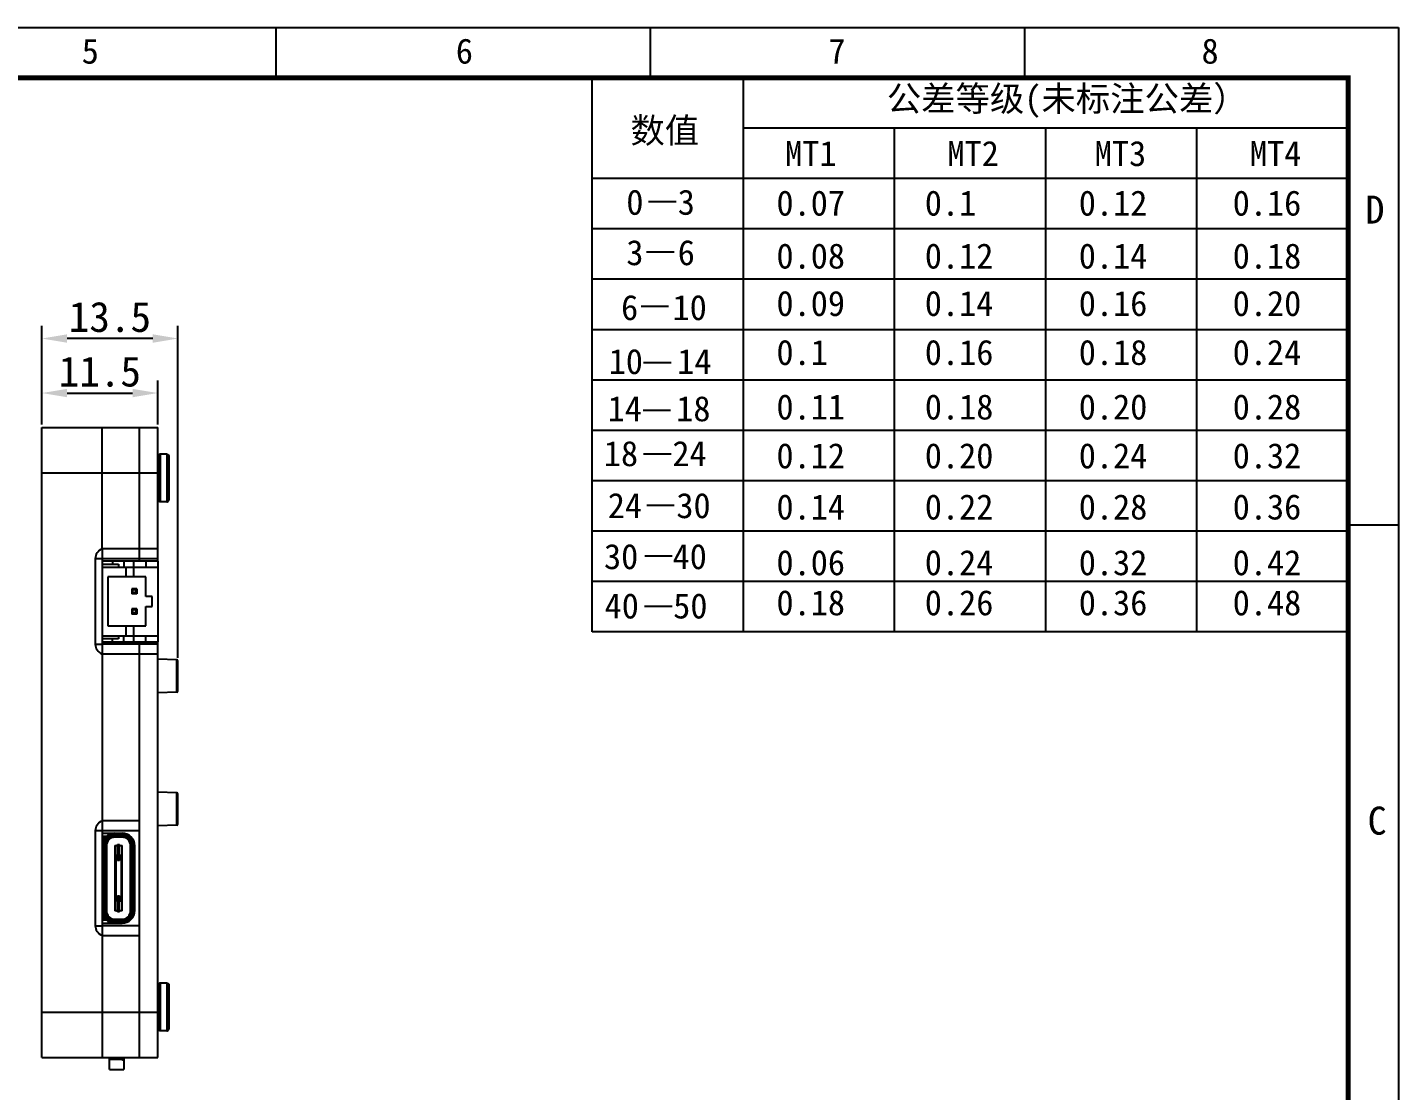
# Model space of a CAD drawing. Header units: millimetres. Extents: x 16822 to 17119, y 29551 to 29761.
# Drawn here: x 16982.9 to 17118.9, y 29655 to 29760.5 of the extents above; entities that cross this region are included whole.
import ezdxf

# ---------------------------------------------------------------- set-up
doc = ezdxf.new("R2010")
doc.units = ezdxf.units.MM
doc.header["$PDMODE"] = 2
doc.layers.add('title bar', color=7, linetype='Continuous')
doc.styles.get("Standard").update_dxf_attribs({"font": ''})
doc.styles.add('宝明', font='')
doc.styles.get('Standard').set_extended_font_data('SimSun')
doc.styles.get('宝明').set_extended_font_data('SimHei')
doc.dimstyles.new('ISO-25', dxfattribs={"dimtxt": 3, "dimasz": 2.5, "dimexe": 1.25, "dimexo": 0.3, "dimtad": 1, "dimdsep": 46, "dimtxsty": 'Standard', "dimcen": 2.5, "dimclrd": 5, "dimclre": 5, "dimadec": 0, "dimazin": 0, "dimtfac": 1, "dimtmove": 0, "dimatfit": 3, "dimfxl": 1, "dimarcsym": 0})

# ---------------------------------------------------------------- blocks, each defined once
blk = doc.blocks.new('*D17')
at = {"color": 5, "lineweight": -2, "transparency": 16777216}
for p, q in [((16984.32, 29721.1), (16984.32, 29725.48)), ((16995.82, 29721.1), (16995.82, 29725.48)), ((16986.82, 29724.23), (16993.32, 29724.23))]:
    blk.add_line(p, q, dxfattribs=at)
at = {"color": 5, "transparency": 16777216}
for points in [[(16986.82, 29724.64), (16986.82, 29723.81), (16984.32, 29724.23)], [(16993.32, 29724.64), (16993.32, 29723.81), (16995.82, 29724.23)]]:
    blk.add_solid(points, dxfattribs=at)
at = {"layer": 'Defpoints', "color": 0, "transparency": 16777216}
for p in [(16995.82, 29724.23), (16984.32, 29720.8), (16995.82, 29720.8)]:
    blk.add_point(p, dxfattribs=at)
at = {"color": 0, "transparency": 16777216, "insert": (16990.07, 29726.35), "char_height": 3, "attachment_point": 5}
blk.add_mtext('11.5', dxfattribs=at)
blk = doc.blocks.new('*D18')
at = {"color": 5, "lineweight": -2, "transparency": 16777216}
for p, q in [((16984.32, 29721.1), (16984.32, 29730.89)), ((16997.82, 29697.95), (16997.82, 29730.89)), ((16995.32, 29729.64), (16986.82, 29729.64))]:
    blk.add_line(p, q, dxfattribs=at)
at = {"color": 5, "transparency": 16777216}
for points in [[(16986.82, 29730.06), (16986.82, 29729.22), (16984.32, 29729.64)], [(16995.32, 29730.06), (16995.32, 29729.22), (16997.82, 29729.64)]]:
    blk.add_solid(points, dxfattribs=at)
at = {"layer": 'Defpoints', "color": 0, "transparency": 16777216}
for p in [(16984.32, 29729.64), (16984.32, 29720.8), (16997.82, 29697.65)]:
    blk.add_point(p, dxfattribs=at)
at = {"color": 0, "transparency": 16777216, "insert": (16991.07, 29731.77), "char_height": 3, "attachment_point": 5}
blk.add_mtext('13.5', dxfattribs=at)

msp = doc.modelspace()

# ---------------------------------------------------------------- linework, layer by layer
for p, q in [((17038.908, 29700.518), (17038.908, 29755.518)), ((17053.908, 29700.518), (17053.908, 29755.518)), ((17113.908, 29750.518), (17053.908, 29750.518)), ((17068.908, 29700.518), (17068.908, 29750.518)), ((17083.908, 29700.518), (17083.908, 29750.518)), ((17098.908, 29700.518), (17098.908, 29750.518)), ((17113.908, 29745.518), (17038.908, 29745.518)), ((17044.51, 29743.237), (17047.237, 29743.237)), ((17113.908, 29740.518), (17038.908, 29740.518)), ((17044.313, 29738.233), (17047.04, 29738.233)), ((17113.908, 29735.518), (17038.908, 29735.518)), ((17043.77, 29732.841), (17046.498, 29732.841)), ((17113.908, 29730.518), (17038.908, 29730.518)), ((17044.016, 29727.264), (17046.744, 29727.264)), ((17113.908, 29725.518), (17038.908, 29725.518)), ((17043.969, 29722.528), (17046.696, 29722.528)), ((17113.908, 29720.518), (17038.908, 29720.518)), ((17044.016, 29718.186), (17046.744, 29718.186)), ((17113.908, 29715.518), (17038.908, 29715.518)), ((17044.328, 29713.098), (17047.055, 29713.098)), ((17113.908, 29710.518), (17038.908, 29710.518)), ((17044.131, 29708.077), (17046.858, 29708.077)), ((17113.908, 29705.518), (17038.908, 29705.518)), ((17044.112, 29703.07), (17046.84, 29703.07)), ((17113.908, 29700.518), (17038.908, 29700.518))]:
    msp.add_line(p, q)
at = {"color": 7, "linetype": 'Continuous'}
for p, q in [((16984.316, 29658.296), (16984.316, 29720.796)), ((16984.316, 29720.796), (16995.816, 29720.796)), ((16990.316, 29708.796), (16990.316, 29720.796)), ((16994.016, 29707.546), (16994.016, 29720.796)), ((16995.816, 29707.546), (16995.816, 29720.796)), ((16996.701, 29718.164), (16996.092, 29718.164)), ((16995.89, 29717.046), (16995.816, 29717.046)), ((16995.89, 29713.589), (16995.89, 29718.004)), ((16996.904, 29718.004), (16996.904, 29713.589)), ((16995.89, 29714.546), (16995.816, 29714.546)), ((16996.701, 29713.428), (16996.092, 29713.428)), ((16990.316, 29708.796), (16995.816, 29708.796)), ((16989.616, 29707.796), (16989.616, 29699.296)), ((16990.316, 29707.796), (16995.816, 29707.796)), ((16995.846, 29707.546), (16990.316, 29707.546)), ((16990.316, 29707.246), (16991.916, 29707.246)), ((16991.316, 29707.546), (16991.316, 29707.246)), ((16991.916, 29707.246), (16991.916, 29706.946)), ((16992.446, 29707.546), (16992.446, 29706.946)), ((16993.446, 29705.976), (16993.446, 29707.546)), ((16994.646, 29707.546), (16994.646, 29706.946)), ((16995.846, 29699.546), (16995.846, 29707.546)), ((16990.316, 29706.946), (16995.846, 29706.946)), ((16990.866, 29705.976), (16990.866, 29701.116)), ((16994.646, 29705.976), (16990.866, 29705.976)), ((16992.646, 29706.946), (16992.646, 29705.976)), ((16994.646, 29704.046), (16994.646, 29705.976)), ((16993.256, 29704.796), (16993.256, 29704.296)), ((16993.756, 29704.796), (16993.256, 29704.796)), ((16993.356, 29704.696), (16993.256, 29704.796)), ((16993.356, 29704.396), (16993.356, 29704.696)), ((16993.656, 29704.696), (16993.356, 29704.696)), ((16993.756, 29704.796), (16993.656, 29704.696)), ((16993.656, 29704.396), (16993.656, 29704.696)), ((16993.756, 29704.796), (16993.756, 29704.296)), ((16993.256, 29704.296), (16993.356, 29704.396)), ((16993.756, 29704.296), (16993.256, 29704.296)), ((16993.656, 29704.396), (16993.356, 29704.396)), ((16993.756, 29704.296), (16993.656, 29704.396)), ((16995.246, 29704.046), (16994.646, 29704.046)), ((16995.246, 29703.046), (16995.246, 29704.046)), ((16993.256, 29702.796), (16993.256, 29702.296)), ((16993.756, 29702.796), (16993.256, 29702.796)), ((16993.356, 29702.696), (16993.256, 29702.796)), ((16993.256, 29702.296), (16993.356, 29702.396)), ((16993.756, 29702.296), (16993.256, 29702.296)), ((16993.356, 29702.396), (16993.356, 29702.696)), ((16993.656, 29702.696), (16993.356, 29702.696)), ((16993.656, 29702.396), (16993.356, 29702.396)), ((16993.756, 29702.796), (16993.656, 29702.696)), ((16993.656, 29702.396), (16993.656, 29702.696)), ((16993.756, 29702.296), (16993.656, 29702.396)), ((16993.756, 29702.796), (16993.756, 29702.296)), ((16994.646, 29703.046), (16995.246, 29703.046)), ((16994.646, 29701.116), (16994.646, 29703.046)), ((16990.866, 29701.116), (16994.646, 29701.116)), ((16992.646, 29701.116), (16992.646, 29700.146)), ((16993.446, 29699.546), (16993.446, 29701.116)), ((16990.316, 29700.146), (16995.846, 29700.146)), ((16991.916, 29699.846), (16990.316, 29699.846)), ((16990.316, 29699.546), (16995.846, 29699.546)), ((16995.816, 29699.296), (16990.316, 29699.296)), ((16991.316, 29699.546), (16991.316, 29699.846)), ((16991.916, 29700.146), (16991.916, 29699.846)), ((16992.446, 29699.546), (16992.446, 29700.146)), ((16994.016, 29658.296), (16994.016, 29699.546)), ((16994.646, 29699.546), (16994.646, 29700.146)), ((16995.816, 29658.296), (16995.816, 29699.546)), ((16995.816, 29698.296), (16990.316, 29698.296)), ((16997.719, 29697.753), (16995.816, 29697.82)), ((16997.816, 29694.64), (16997.816, 29697.653)), ((16997.719, 29694.54), (16995.816, 29694.473)), ((16997.719, 29684.553), (16995.816, 29684.62)), ((16997.816, 29681.44), (16997.816, 29684.453)), ((16990.316, 29681.796), (16994.016, 29681.796)), ((16997.719, 29681.34), (16995.816, 29681.273)), ((16989.616, 29680.796), (16989.616, 29671.356)), ((16990.316, 29680.796), (16994.016, 29680.796)), ((16990.316, 29680.546), (16992.276, 29680.546)), ((16990.316, 29680.246), (16990.754, 29680.246)), ((16992.276, 29680.396), (16991.566, 29680.396)), ((16991.566, 29680.246), (16992.276, 29680.246)), ((16990.466, 29679.296), (16990.466, 29672.856)), ((16990.616, 29679.296), (16990.616, 29672.856)), ((16991.571, 29679.326), (16991.821, 29679.326)), ((16991.571, 29679.326), (16991.571, 29672.826)), ((16991.821, 29679.426), (16992.021, 29679.426)), ((16991.821, 29677.826), (16991.821, 29679.426)), ((16992.021, 29677.826), (16992.021, 29679.426)), ((16992.021, 29679.326), (16992.271, 29679.326)), ((16992.271, 29672.826), (16992.271, 29679.326)), ((16993.226, 29679.296), (16993.226, 29672.856)), ((16993.376, 29672.856), (16993.376, 29679.296)), ((16993.526, 29672.856), (16993.526, 29679.296)), ((16991.546, 29678.226), (16991.571, 29678.226)), ((16991.546, 29678.226), (16991.546, 29677.926)), ((16991.571, 29677.926), (16991.546, 29677.926)), ((16991.546, 29677.726), (16991.571, 29677.726)), ((16991.546, 29677.726), (16991.546, 29677.426)), ((16991.571, 29677.426), (16991.546, 29677.426)), ((16991.571, 29678.426), (16991.671, 29678.326)), ((16991.821, 29678.326), (16991.671, 29678.326)), ((16991.671, 29678.326), (16991.671, 29673.826)), ((16991.821, 29678.368), (16992.021, 29678.368)), ((16992.021, 29677.826), (16991.821, 29677.826)), ((16992.171, 29678.326), (16992.021, 29678.326)), ((16992.171, 29678.326), (16992.271, 29678.426)), ((16992.171, 29678.326), (16992.171, 29673.826)), ((16992.271, 29678.226), (16992.296, 29678.226)), ((16992.296, 29677.926), (16992.271, 29677.926)), ((16992.271, 29677.726), (16992.296, 29677.726)), ((16992.296, 29677.426), (16992.271, 29677.426)), ((16992.296, 29677.926), (16992.296, 29678.226)), ((16992.296, 29677.426), (16992.296, 29677.726)), ((16991.546, 29677.226), (16991.571, 29677.226)), ((16991.546, 29677.226), (16991.546, 29676.926)), ((16991.571, 29676.926), (16991.546, 29676.926)), ((16991.546, 29676.726), (16991.571, 29676.726)), ((16991.546, 29676.726), (16991.546, 29676.426)), ((16991.571, 29676.426), (16991.546, 29676.426)), ((16991.546, 29676.226), (16991.571, 29676.226)), ((16991.546, 29676.226), (16991.546, 29675.926)), ((16991.571, 29675.926), (16991.546, 29675.926)), ((16992.271, 29677.226), (16992.296, 29677.226)), ((16992.296, 29676.926), (16992.271, 29676.926)), ((16992.271, 29676.726), (16992.296, 29676.726)), ((16992.296, 29676.426), (16992.271, 29676.426)), ((16992.271, 29676.226), (16992.296, 29676.226)), ((16992.296, 29675.926), (16992.271, 29675.926)), ((16992.296, 29676.926), (16992.296, 29677.226)), ((16992.296, 29676.426), (16992.296, 29676.726)), ((16992.296, 29675.926), (16992.296, 29676.226)), ((16991.546, 29675.726), (16991.571, 29675.726)), ((16991.546, 29675.726), (16991.546, 29675.426)), ((16991.571, 29675.426), (16991.546, 29675.426)), ((16991.546, 29675.226), (16991.571, 29675.226)), ((16991.546, 29675.226), (16991.546, 29674.926)), ((16991.571, 29674.926), (16991.546, 29674.926)), ((16991.546, 29674.726), (16991.571, 29674.726)), ((16991.546, 29674.726), (16991.546, 29674.426)), ((16992.271, 29675.726), (16992.296, 29675.726)), ((16992.296, 29675.426), (16992.271, 29675.426)), ((16992.271, 29675.226), (16992.296, 29675.226)), ((16992.296, 29674.926), (16992.271, 29674.926)), ((16992.271, 29674.726), (16992.296, 29674.726)), ((16992.296, 29675.426), (16992.296, 29675.726)), ((16992.296, 29674.926), (16992.296, 29675.226)), ((16992.296, 29674.426), (16992.296, 29674.726)), ((16991.571, 29674.426), (16991.546, 29674.426)), ((16991.546, 29674.226), (16991.571, 29674.226)), ((16991.546, 29674.226), (16991.546, 29673.926)), ((16991.571, 29673.926), (16991.546, 29673.926)), ((16991.571, 29673.726), (16991.671, 29673.826)), ((16991.821, 29673.826), (16991.671, 29673.826)), ((16991.821, 29674.326), (16992.021, 29674.326)), ((16991.821, 29672.726), (16991.821, 29674.326)), ((16992.021, 29673.785), (16991.821, 29673.785)), ((16992.021, 29672.726), (16992.021, 29674.326)), ((16992.021, 29673.826), (16992.171, 29673.826)), ((16992.271, 29673.726), (16992.171, 29673.826)), ((16992.296, 29674.426), (16992.271, 29674.426)), ((16992.271, 29674.226), (16992.296, 29674.226)), ((16992.296, 29673.926), (16992.271, 29673.926)), ((16992.296, 29673.926), (16992.296, 29674.226)), ((16990.754, 29671.906), (16990.316, 29671.906)), ((16992.276, 29671.906), (16991.566, 29671.906)), ((16991.821, 29672.826), (16991.571, 29672.826)), ((16992.021, 29672.726), (16991.821, 29672.726)), ((16992.271, 29672.826), (16992.021, 29672.826)), ((16990.316, 29671.606), (16992.276, 29671.606)), ((16994.016, 29671.356), (16990.316, 29671.356)), ((16991.566, 29671.756), (16992.276, 29671.756)), ((16994.016, 29670.356), (16990.316, 29670.356)), ((16990.316, 29670.356), (16990.316, 29658.296)), ((16995.89, 29661.089), (16995.89, 29665.504)), ((16996.701, 29665.664), (16996.092, 29665.664)), ((16996.904, 29665.504), (16996.904, 29661.089)), ((16995.89, 29664.546), (16995.816, 29664.546)), ((16995.89, 29662.046), (16995.816, 29662.046)), ((16996.701, 29660.928), (16996.092, 29660.928)), ((16984.316, 29658.296), (16995.816, 29658.296)), ((16991.016, 29657.096), (16991.016, 29658.296)), ((16991.966, 29658.296), (16992.269, 29658.079)), ((16992.466, 29658.296), (16992.466, 29657.096)), ((16991.016, 29657.096), (16992.466, 29657.096)), ((16992.317, 29658.044), (16992.269, 29658.079))]:
    msp.add_line(p, q, dxfattribs=at)
at = {"color": 9, "linetype": 'Continuous'}
for p, q in [((16996.092, 29713.428), (16996.092, 29718.164)), ((16996.701, 29718.164), (16996.701, 29713.428)), ((16984.316, 29716.296), (16995.816, 29716.296)), ((16995.89, 29715.796), (16996.092, 29715.796)), ((16996.904, 29715.796), (16996.701, 29715.796)), ((16989.616, 29707.796), (16990.316, 29707.796)), ((16989.616, 29699.296), (16990.316, 29699.296)), ((16997.719, 29694.54), (16997.719, 29697.753)), ((16997.719, 29681.34), (16997.719, 29684.553)), ((16989.616, 29680.796), (16990.316, 29680.796)), ((16990.65, 29680.146), (16990.316, 29680.146)), ((16990.416, 29680.246), (16990.416, 29679.786)), ((16991.566, 29680.396), (16991.566, 29680.146)), ((16992.276, 29680.146), (16991.566, 29680.146)), ((16992.276, 29680.146), (16992.276, 29680.396)), ((16990.716, 29679.296), (16990.466, 29679.296)), ((16990.716, 29679.296), (16990.716, 29672.856)), ((16993.376, 29679.296), (16993.126, 29679.296)), ((16993.126, 29672.856), (16993.126, 29679.296)), ((16990.316, 29672.006), (16990.65, 29672.006)), ((16990.416, 29672.367), (16990.416, 29671.906)), ((16990.466, 29672.856), (16990.716, 29672.856)), ((16991.566, 29672.006), (16992.276, 29672.006)), ((16991.566, 29672.006), (16991.566, 29671.756)), ((16992.276, 29671.756), (16992.276, 29672.006)), ((16993.126, 29672.856), (16993.376, 29672.856)), ((16989.616, 29671.356), (16990.316, 29671.356)), ((16996.092, 29660.928), (16996.092, 29665.664)), ((16996.701, 29665.664), (16996.701, 29660.928)), ((16984.316, 29662.796), (16995.816, 29662.796)), ((16995.89, 29663.296), (16996.092, 29663.296)), ((16996.904, 29663.296), (16996.701, 29663.296)), ((16992.245, 29658.096), (16991.016, 29658.096))]:
    msp.add_line(p, q, dxfattribs=at)
at = {"color": 0, "linetype": 'Continuous'}
msp.add_line((16990.316, 29708.796), (16990.316, 29670.356), dxfattribs=at)
at = {"color": 7, "linetype": 'Continuous'}
for points in [[(16996.092, 29718.164), (16996.076, 29718.164), (16996.06, 29718.162), (16996.043, 29718.16), (16996.026, 29718.156), (16996.009, 29718.15), (16995.993, 29718.144), (16995.978, 29718.136), (16995.963, 29718.127), (16995.949, 29718.117), (16995.936, 29718.106), (16995.925, 29718.095), (16995.915, 29718.082), (16995.907, 29718.069), (16995.901, 29718.056), (16995.896, 29718.043), (16995.892, 29718.03), (16995.89, 29718.017), (16995.89, 29718.004)], [(16996.701, 29718.164), (16996.717, 29718.164), (16996.734, 29718.162), (16996.751, 29718.16), (16996.767, 29718.156), (16996.784, 29718.15), (16996.8, 29718.144), (16996.816, 29718.136), (16996.831, 29718.127), (16996.844, 29718.117), (16996.857, 29718.106), (16996.868, 29718.095), (16996.878, 29718.082), (16996.886, 29718.069), (16996.893, 29718.056), (16996.898, 29718.043), (16996.901, 29718.03), (16996.903, 29718.017), (16996.904, 29718.004)], [(16996.092, 29713.428), (16996.076, 29713.429), (16996.06, 29713.43), (16996.043, 29713.433), (16996.026, 29713.437), (16996.009, 29713.442), (16995.993, 29713.449), (16995.978, 29713.456), (16995.963, 29713.465), (16995.949, 29713.475), (16995.936, 29713.486), (16995.925, 29713.498), (16995.915, 29713.51), (16995.907, 29713.523), (16995.901, 29713.536), (16995.896, 29713.55), (16995.892, 29713.563), (16995.89, 29713.576), (16995.89, 29713.589)], [(16996.701, 29713.428), (16996.717, 29713.429), (16996.734, 29713.43), (16996.751, 29713.433), (16996.767, 29713.437), (16996.784, 29713.442), (16996.8, 29713.449), (16996.816, 29713.456), (16996.831, 29713.465), (16996.844, 29713.475), (16996.857, 29713.486), (16996.868, 29713.498), (16996.878, 29713.51), (16996.886, 29713.523), (16996.893, 29713.536), (16996.898, 29713.55), (16996.901, 29713.563), (16996.903, 29713.576), (16996.904, 29713.589)], [(16996.092, 29665.664), (16996.076, 29665.664), (16996.06, 29665.662), (16996.043, 29665.66), (16996.026, 29665.656), (16996.009, 29665.65), (16995.993, 29665.644), (16995.978, 29665.636), (16995.963, 29665.627), (16995.949, 29665.617), (16995.936, 29665.606), (16995.925, 29665.595), (16995.915, 29665.582), (16995.907, 29665.569), (16995.901, 29665.556), (16995.896, 29665.543), (16995.892, 29665.53), (16995.89, 29665.517), (16995.89, 29665.504)], [(16996.701, 29665.664), (16996.717, 29665.664), (16996.734, 29665.662), (16996.751, 29665.66), (16996.767, 29665.656), (16996.784, 29665.65), (16996.8, 29665.644), (16996.816, 29665.636), (16996.831, 29665.627), (16996.844, 29665.617), (16996.857, 29665.606), (16996.868, 29665.595), (16996.878, 29665.582), (16996.886, 29665.569), (16996.893, 29665.556), (16996.898, 29665.543), (16996.901, 29665.53), (16996.903, 29665.517), (16996.904, 29665.504)], [(16996.092, 29660.928), (16996.076, 29660.929), (16996.06, 29660.93), (16996.043, 29660.933), (16996.026, 29660.937), (16996.009, 29660.942), (16995.993, 29660.949), (16995.978, 29660.956), (16995.963, 29660.965), (16995.949, 29660.975), (16995.936, 29660.986), (16995.925, 29660.998), (16995.915, 29661.01), (16995.907, 29661.023), (16995.901, 29661.036), (16995.896, 29661.05), (16995.892, 29661.063), (16995.89, 29661.076), (16995.89, 29661.089)], [(16996.701, 29660.928), (16996.717, 29660.929), (16996.734, 29660.93), (16996.751, 29660.933), (16996.767, 29660.937), (16996.784, 29660.942), (16996.8, 29660.949), (16996.816, 29660.956), (16996.831, 29660.965), (16996.844, 29660.975), (16996.857, 29660.986), (16996.868, 29660.998), (16996.878, 29661.01), (16996.886, 29661.023), (16996.893, 29661.036), (16996.898, 29661.05), (16996.901, 29661.063), (16996.903, 29661.076), (16996.904, 29661.089)], [(16992.416, 29657.975), (16992.367, 29658.01), (16992.342, 29658.027), (16992.317, 29658.044)], [(16992.466, 29657.94), (16992.441, 29657.958), (16992.416, 29657.975)]]:
    msp.add_lwpolyline(points, dxfattribs=at)
for centre, radius, start, end in [((16997.716, 29697.653), 0.1, 0, 88), ((16997.716, 29694.64), 0.1, 272, 0), ((16997.716, 29684.453), 0.1, 0, 88), ((16997.716, 29681.44), 0.1, 272, 0), ((16991.566, 29679.296), 1.25, 90, 180), ((16990.416, 29680.146), 0.1, 90, 180), ((16991.566, 29679.296), 1.1, 90, 180), ((16991.566, 29679.296), 0.95, 90, 180), ((16992.276, 29679.296), 1.25, 0, 90), ((16992.276, 29679.296), 1.1, 0, 90), ((16992.276, 29679.296), 0.95, 0, 90), ((16991.566, 29672.856), 1.25, 180, 270), ((16990.416, 29672.006), 0.1, 180, 270), ((16991.566, 29672.856), 1.1, 180, 270), ((16991.566, 29672.856), 0.95, 180, 270), ((16992.276, 29672.856), 1.25, 270, 0), ((16992.276, 29672.856), 1.1, 270, 0), ((16992.276, 29672.856), 0.95, 270, 0)]:
    msp.add_arc(centre, radius, start, end, dxfattribs=at)
at = {"color": 9, "linetype": 'Continuous'}
for centre, start, end in [((16991.566, 29679.296), 90, 180), ((16992.276, 29679.296), 0, 90), ((16991.566, 29672.856), 180, 270), ((16992.276, 29672.856), 270, 0)]:
    msp.add_arc(centre, 0.85, start, end, dxfattribs=at)
at = {"color": 7, "linetype": 'Continuous'}
for centre, start_param, end_param in [((16991.394, 29707.796), 2.222354, 3.1415927), ((16991.394, 29699.296), -3.1415927, -2.222354), ((16991.394, 29680.796), 2.222354, 3.1415927), ((16991.394, 29671.356), -3.1415927, -2.222354)]:
    msp.add_ellipse(centre, major_axis=(1.779, 0), ratio=0.7071068, start_param=start_param, end_param=end_param, dxfattribs=at)
at = {"layer": 'title bar', "color": 0}
for p, q in [((16821.91, 29760.518), (17118.908, 29760.518)), ((17007.534, 29760.518), (17007.534, 29755.518)), ((17044.658, 29760.518), (17044.658, 29755.518)), ((17081.783, 29760.518), (17081.783, 29755.518)), ((17118.908, 29760.518), (17118.908, 29550.52)), ((16826.91, 29755.518), (17113.908, 29755.518)), ((17113.908, 29755.518), (17113.908, 29555.52)), ((17113.969, 29711.143), (17118.908, 29711.143))]:
    msp.add_line(p, q, dxfattribs=at)
at = {"layer": 'title bar', "color": 0, "const_width": 0.5}
msp.add_lwpolyline([(16826.91, 29555.52), (17113.908, 29555.52), (17113.908, 29755.518), (16826.91, 29755.518)], dxfattribs=at)

# ---------------------------------------------------------------- texts
at = {"char_height": 2.5, "attachment_point": 1}
for s, insert, width in [('公差等级(未标注公差）', (17068.138, 29754.703), 37.59192), ('数值', (17042.709, 29751.541), 14.3973), ('MT1', (17058.052, 29749.256), 15), ('MT2', (17074.153, 29749.256), 15), ('MT3', (17088.767, 29749.256), 15), ('MT4', (17104.158, 29749.256), 15), ('0  3', (17042.298, 29744.422), 9.59553), ('3  6', (17042.298, 29739.419), 9.59553), ('6  10', (17041.779, 29733.968), 14.8531), ('10  14', (17040.55, 29728.61), 17.36704), ('14  18', (17040.447, 29723.927), 15.61442), ('18  24', (17040.067, 29719.473), 15.61442), ('24  30', (17040.461, 29714.312), 15.61442), ('30  40', (17040.083, 29709.252), 15.61442), ('40  50', (17040.144, 29704.354), 15.61442)]:
    msp.add_mtext(s, dxfattribs=dict(at, insert=insert, width=width))
for s, insert in [('0.07', (17057.192, 29744.337)), ('0.1', (17071.912, 29744.337)), ('0.12', (17087.183, 29744.337)), ('0.16', (17102.454, 29744.337)), ('0.08', (17057.192, 29739.083)), ('0.12', (17071.912, 29739.083)), ('0.14', (17087.183, 29739.083)), ('0.18', (17102.454, 29739.083)), ('0.09', (17057.192, 29734.377)), ('0.14', (17071.912, 29734.377)), ('0.16', (17087.183, 29734.377)), ('0.20', (17102.454, 29734.377)), ('0.1', (17057.192, 29729.515)), ('0.16', (17071.912, 29729.515)), ('0.18', (17087.183, 29729.515)), ('0.24', (17102.454, 29729.515)), ('0.11', (17057.192, 29724.103)), ('0.18', (17071.912, 29724.103)), ('0.20', (17087.183, 29724.103)), ('0.28', (17102.454, 29724.103)), ('0.12', (17057.192, 29719.257)), ('0.20', (17071.912, 29719.257)), ('0.24', (17087.183, 29719.257)), ('0.32', (17102.454, 29719.257)), ('0.14', (17057.192, 29714.177)), ('0.22', (17071.912, 29714.177)), ('0.28', (17087.183, 29714.177)), ('0.36', (17102.454, 29714.177)), ('0.06', (17057.192, 29708.648)), ('0.24', (17071.912, 29708.648)), ('0.32', (17087.183, 29708.648)), ('0.42', (17102.454, 29708.648)), ('0.18', (17057.192, 29704.668)), ('0.26', (17071.912, 29704.668)), ('0.36', (17087.183, 29704.668)), ('0.48', (17102.454, 29704.668))]:
    msp.add_mtext(s, dxfattribs=dict(at, insert=insert))
at = {"layer": 'title bar', "color": 0, "style": '宝明'}
for s, height, p in [('5', 2.5, (16988.273, 29756.92)), ('6', 2.5, (17025.386, 29756.92)), ('7', 2.5, (17062.351, 29756.92)), ('8', 2.5, (17099.36, 29756.92)), ('D', 2.778, (17115.62, 29741.048)), ('C', 2.778, (17115.834, 29680.404))]:
    msp.add_text(s, height=height, dxfattribs=at).set_placement(p)

# ---------------------------------------------------------------- dimensions: what is measured, and where the dimension line sits
for base, p1, p2, picture, middle in [((16984.316, 29729.641), (16997.816, 29697.653), (16984.316, 29720.796), '*D18', (16991.066, 29731.766)), ((16995.816, 29724.228), (16984.316, 29720.796), (16995.816, 29720.796), '*D17', (16990.066, 29726.353))]:
    dim = msp.add_linear_dim(base=base, p1=p1, p2=p2, dimstyle='ISO-25')
    dim.commit()
    dim.dimension.update_dxf_attribs({"geometry": picture, "text_midpoint": middle})

doc.saveas('drawing.dxf')
